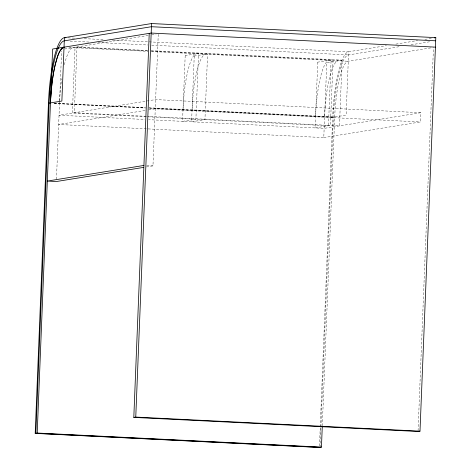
<?xml version="1.0" encoding="UTF-8"?>
<svg xmlns="http://www.w3.org/2000/svg" width="471" height="471" viewBox="0 0 471 471"><rect width="100%" height="100%" fill="white"/><g stroke="black" fill="none" stroke-linecap="round" stroke-linejoin="round"><path stroke-width="0.35" stroke-dasharray="2.35 1.77" d="M56.461 179.333L61.619 50.939M146.434 166.94L152.969 165.88L158.274 33.824M145.092 110.479L58.663 124.479L323.777 137.609L326.792 62.602L342.099 60.123L339.456 125.887L147.717 116.39M319.491 445.978L320.233 427.597M320.262 426.861L332.691 117.308A63.497 13.3 -87.2 0 1 348.646 51.745L386.414 45.628M320.103 447.344L320.898 427.491M320.928 426.755L333.362 117.197A60.323 12.635 -87.2 0 1 348.522 54.919L400.085 46.564M322.299 425.802L334.704 116.979A53.977 11.304 -87.2 0 1 348.263 61.254L431.789 47.724M323.777 137.609L420.373 121.965L420.744 112.722L155.63 99.587L149.819 100.529M418.071 430.741L433.467 47.453M64.58 49.002L148.165 35.46M151.739 34.883L156.107 34.171M395.858 44.097L417.647 40.571M424.907 39.393L432.172 38.216M410.983 44.798L431.318 41.507M149.095 100.647L59.034 115.236L144.956 119.493M148.724 109.89L155.259 108.83L420.373 121.965M420.744 112.722L324.148 128.365L148.63 119.669M68.083 37.851L76.161 38.251M84.244 38.651L103.337 39.593M112.151 40.035L348.646 51.745L346.103 115.136L332.691 117.308L149.077 108.212M70.161 41.13L89.254 42.072M98.068 42.508L148.012 44.986M151.686 45.169L348.522 54.919M147.423 50.479L76.985 46.988L74.341 112.757L146.981 116.355M151.091 50.662L342.099 60.123M147.67 50.903L75.03 47.306L72.387 113.069L328.458 125.757L331.101 59.994L151.338 51.086M68.901 47.418L147.759 51.321M151.432 51.504L348.263 61.254M53.947 103.072L145.215 107.594M148.883 107.777L334.704 116.979M54.271 103.373L145.339 107.883M149.013 108.065L333.362 117.197M54.33 103.52L145.404 108.03M146.711 165.568L152.969 165.88M324.625 116.478A53.977 11.304 -87.2 0 1 338.19 60.753M315.582 116.031A53.977 11.304 -87.2 0 1 329.147 60.306M192.068 109.914A53.977 11.304 -87.2 0 1 205.633 54.189M183.025 109.466A53.977 11.304 -87.2 0 1 196.59 53.741M59.511 103.349A53.977 11.304 -87.2 0 1 59.605 101.23M59.64 100.529A53.977 11.304 -87.2 0 1 61.736 78.686M64.38 64.71A53.977 11.304 -87.2 0 1 73.076 47.624M185.191 55.59L182.548 121.353L195.901 119.187L198.544 53.423L185.191 55.59M194.235 56.037L191.591 121.801L204.944 119.64L207.587 53.871L194.235 56.037M317.748 62.154L315.105 127.918L330.412 125.439L333.056 59.676L317.748 62.154"/><path stroke-width="0.71" d="M322.27 426.538L321.446 447.126L319.432 447.45L35.195 433.373L48.454 103.226A63.497 13.3 -87.2 0 1 64.409 37.668L151.568 23.55L435.805 37.627L419.997 431.159L418.042 431.477L133.805 417.4L149.23 33.376M35.195 433.373L37.209 433.043L52.634 49.019L151.185 33.058L435.422 47.135M133.805 417.4L135.76 417.082L151.568 23.55M434.35 37.863L435.805 37.627M48.454 103.226L61.866 101.053L64.409 37.668L65.881 37.739M143.926 165.433L47.33 181.082L56.373 181.529L143.525 167.411M435.675 40.8L151.438 26.717L64.286 40.836A60.323 12.635 -87.2 0 0 49.125 103.12L35.867 433.261L320.103 447.344M135.76 417.082L419.997 431.159M37.209 433.043L321.446 447.126M50.674 98.669L50.468 102.902A53.977 11.304 -87.2 0 1 64.032 47.177C58.039 50.309 57.332 58.457 55.337 64.262C52.664 75.543 51.374 87.111 50.674 98.669"/></g></svg>
